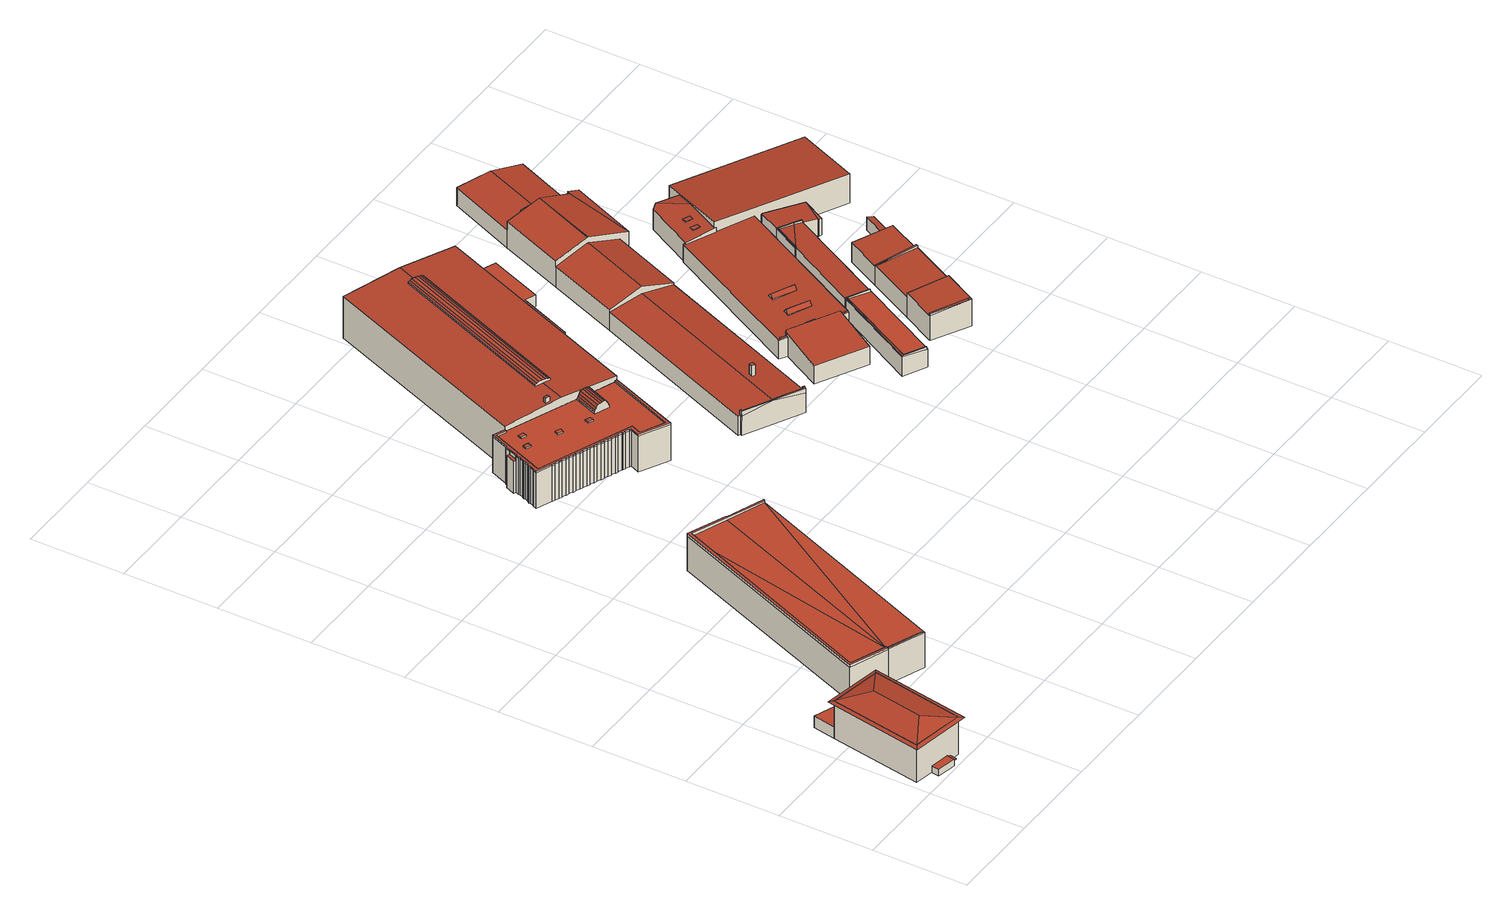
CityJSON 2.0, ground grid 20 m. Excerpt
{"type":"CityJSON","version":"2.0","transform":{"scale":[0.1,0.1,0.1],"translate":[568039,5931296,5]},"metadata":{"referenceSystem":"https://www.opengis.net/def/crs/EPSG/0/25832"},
"CityObjects":{
"building1":{"type":"Building","attributes":{"Grundfläche 2D":"235.405343","Grundhöhe NN":"5.651"},"children":["building1-1"],"geometry":[{"type":"Solid","lod":"3","boundaries":[[[[0,1,2,3,4]],[[0,5,6,7,2,1]],[[0,4,3,8,9,5]],[[5,9,8,7,6]],[[10,11,12,13,14]],[[15,14,13,16]],[[10,14,15,17]],[[11,10,17,18,19,20,21,12]],[[22,23,24,25]],[[13,12,21,20,19,26,27,4,1,22,25,16]],[[28,27,26,29]],[[23,6,9,28,29,24]],[[25,24,29,26,19,18,17,15,16]],[[1,4,3,2]],[[6,23,22,1,2,7]],[[27,28,9,8,3,4]],[[9,6,7,8]]]],"semantics":{"surfaces":[{"type":"RoofSurface"},{"type":"WallSurface"},{"type":"GroundSurface"}],"values":[[0,0,0,0,0,1,1,1,1,1,1,1,2,0,0,0,0]]}}]},
"building1-1":{"type":"BuildingInstallation","parents":["building1"],"geometry":[{"type":"MultiSurface","lod":"3","boundaries":[[[30,21,31,32]],[[20,33,31,21]],[[33,34,32,31]],[[34,35,30,32]],[[35,20,21,30]],[[20,35,34,33]]],"semantics":{"surfaces":[{"type":"RoofSurface"},{"type":"WallSurface"},{"type":"OuterCeilingSurface"}],"values":[0,1,1,1,1,2]}}]},
"building2":{"type":"Building","attributes":{"Grundfläche 2D":"44.219102","Grundhöhe NN":"5.678"},"geometry":[{"type":"Solid","lod":"3","boundaries":[[[[36,37,38,39]],[[29,40,39,38]],[[40,41,36,39]],[[41,24,37,36]],[[24,29,38,37]],[[24,41,40,29]]]],"semantics":{"surfaces":[{"type":"RoofSurface"},{"type":"WallSurface"},{"type":"GroundSurface"}],"values":[[0,1,1,1,1,2]]}}]},
"building3":{"type":"Building","attributes":{"Grundfläche 2D":"849.107454","Grundhöhe NN":"5.527"},"children":["building3-1"],"geometry":[{"type":"MultiSurface","lod":"3","boundaries":[[[42,43,44,45,46,47,48,49,50,51,52,53]],[[54,55,56]],[[57,58,59,60,61]],[[57,61,60,62,63]],[[56,55,63,62,64]],[[57,65,66,47,46,45,67]],[[55,54,49,48,47,66,63]],[[56,64,50,49,54]],[[62,60,51,50,64]],[[52,51,60,68]],[[68,69,53,52]],[[69,70,42,53]],[[70,71,43,42]],[[71,72,44,43]],[[67,45,44,72]],[[67,72,73,74]],[[57,67,74,75]],[[59,58,57,75,76]],[[68,60,59,76,77]],[[69,68,77,78]],[[70,69,78,79]],[[71,70,79,80]],[[72,71,80,73]],[[75,74,73,80,79,78,77,76]]],"semantics":{"surfaces":[{"type":"RoofSurface"},{"type":"WallSurface"},{"type":"GroundSurface"}],"values":[0,0,0,0,0,1,1,1,1,1,1,1,1,1,1,1,1,1,1,1,1,1,1,2]}}]},
"building3-1":{"type":"BuildingInstallation","parents":["building3"],"geometry":[{"type":"MultiSurface","lod":"3","boundaries":[[[81,66,65,82,83]],[[82,65,57,58]],[[58,84,83,82]],[[84,61,63,66,81,83]]],"semantics":{"surfaces":[{"type":"RoofSurface"},{"type":"WallSurface"}],"values":[0,1,1,1]}}]},
"building4":{"type":"Building","attributes":{"Grundfläche 2D":"398.095320","Grundhöhe NN":"5.514"},"children":["building4-1","building4-2","building4-3","building4-4"],"geometry":[{"type":"Solid","lod":"3","boundaries":[[[[85,86,87,88,89,90,91,92,93,94,95,96,97,98,99,100,101,102,103,104,105,106,107,108,109,110,111,112,113,114,115,116,117,118,119,120,121,122,123,124,125,126,127,128,129,130,131,132,133,134,135,136,137,138,139,140,141,142,143,144,145,146,147,148,149,150,151,152,153,154,155,156,157,158,159,160,161,162,163,164,165,166,167,168,169]],[[170,171,172,173]],[[174,171,170,175]],[[176,174,175,177]],[[178,176,177,179]],[[180,178,179,181]],[[182,180,181,183]],[[184,182,183,185]],[[186,184,185,187]],[[188,186,187,189]],[[190,188,189,191]],[[192,193,194,195,196,197,198,199,200,201,202],[203,204,205,206,207,208,209,210]],[[211,212,213,214,215,216,217]],[[198,197,92,91]],[[197,218,93,92]],[[218,219,94,93]],[[220,95,94,219]],[[220,221,96,95]],[[221,222,97,96]],[[222,223,98,97]],[[223,224,99,98]],[[224,225,100,99]],[[225,226,101,100]],[[226,227,228,103,102,101]],[[104,103,228,229]],[[229,230,105,104]],[[230,231,106,105]],[[231,232,107,106]],[[232,233,108,107]],[[233,234,109,108]],[[234,235,110,109]],[[235,236,111,110]],[[236,237,112,111]],[[237,238,113,112]],[[238,239,114,113]],[[239,240,115,114]],[[240,241,116,115]],[[241,242,117,116]],[[242,243,118,117]],[[243,244,119,118]],[[244,245,120,119]],[[245,246,121,120]],[[246,247,122,121]],[[247,248,123,122]],[[248,249,124,123]],[[249,250,125,124]],[[250,251,126,125]],[[251,252,127,126]],[[252,253,128,127]],[[254,129,128,253]],[[254,255,130,129]],[[255,256,131,130]],[[256,257,132,131]],[[257,258,133,132]],[[258,259,134,133]],[[259,260,135,134]],[[260,261,136,135]],[[261,262,137,136]],[[262,263,138,137]],[[263,264,139,138]],[[140,139,264,265]],[[265,266,141,140]],[[266,267,142,141]],[[267,268,143,142]],[[268,269,144,143]],[[269,270,145,144]],[[270,271,146,145]],[[271,272,147,146]],[[272,273,148,147]],[[273,274,149,148]],[[274,275,150,149]],[[275,276,151,150]],[[152,151,276,277]],[[277,278,153,152]],[[278,279,154,153]],[[279,280,155,154]],[[280,281,156,155]],[[281,282,157,156]],[[282,283,158,157]],[[283,284,159,158]],[[284,285,160,159]],[[285,286,161,160]],[[286,287,162,161]],[[287,288,163,162]],[[288,289,290,291,166,165,164,163]],[[291,292,167,166]],[[292,293,194,169,168,167]],[[85,169,194,193]],[[86,85,193,192]],[[202,87,86,192]],[[202,201,88,87]],[[201,200,199,90,89,88]],[[198,91,90,199]],[[203,210,173,172]],[[185,183,181,179,177,175,170,173,210,209,208,191,189,187]],[[208,207,190,191]],[[207,206,205,204,203,172,171,174,176,178,180,182,184,186,188,190]],[[294,295,296,218,197,196,195,194,293,292,297,298,299]],[[219,218,296,300]],[[220,219,300,301]],[[221,220,301,302]],[[222,221,302,303]],[[222,303,304,217,223]],[[223,217,216,224]],[[224,216,215,225]],[[225,215,214,226]],[[305,228,227,226,214,213,306]],[[229,228,305,307]],[[230,229,307,308]],[[231,230,308,309]],[[232,231,309,310]],[[233,232,310,311]],[[234,233,311,312]],[[235,234,312,313]],[[236,235,313,314]],[[237,236,314,315]],[[238,237,315,316]],[[239,238,316,317]],[[240,239,317,318]],[[241,240,318,319]],[[242,241,319,320]],[[243,242,320,321]],[[244,243,321,322]],[[245,244,322,323]],[[246,245,323,324]],[[247,246,324,325]],[[248,247,325,326]],[[249,248,326,327]],[[250,249,327,328]],[[251,250,328,329]],[[252,251,329,330]],[[253,252,330,331]],[[254,253,331,332]],[[255,254,332,333]],[[256,255,333,334]],[[257,256,334,335]],[[258,257,335,336]],[[259,258,336,337]],[[260,259,337,338]],[[261,260,338,339]],[[262,261,339,340]],[[263,262,340,341]],[[264,263,341,342]],[[265,264,342,343]],[[266,265,343,344]],[[267,266,344,345]],[[268,267,345,346]],[[269,268,346,347]],[[270,269,347,348]],[[271,270,348,349]],[[272,271,349,350]],[[273,272,350,351]],[[274,273,351,352]],[[275,274,352,353]],[[276,275,353,354]],[[277,276,354,355]],[[278,277,355,356]],[[279,278,356,357]],[[280,279,357,358]],[[281,280,358,359]],[[282,281,359,360]],[[283,282,360,361]],[[284,283,361,362]],[[285,284,362,363]],[[286,285,363,364]],[[287,286,364,365]],[[288,287,365,366]],[[367,368,291,290,289,288,366,369]],[[292,291,368,297]],[[217,304,370,211]],[[212,211,370,371]],[[213,212,371,306]],[[362,361,360,359,358,357,356,355,354,353,352,351,350,349,348,347,346,345,344,343,342,341,340,339,338,337,336,335,334,333,332,331,330,329,328,327,326,325,324,323,322,321,320,319,318,317,316,315,314,313,312,311,310,309,308,307,305,306,371,370,304,303,302,301,300,296,295,294,299,298,297,368,367,369,366,365,364,363]]]],"semantics":{"surfaces":[{"type":"RoofSurface"},{"type":"WallSurface"},{"type":"GroundSurface"}],"values":[[0,0,0,0,0,0,0,0,0,0,0,0,0,1,1,1,1,1,1,1,1,1,1,1,1,1,1,1,1,1,1,1,1,1,1,1,1,1,1,1,1,1,1,1,1,1,1,1,1,1,1,1,1,1,1,1,1,1,1,1,1,1,1,1,1,1,1,1,1,1,1,1,1,1,1,1,1,1,1,1,1,1,1,1,1,1,1,1,1,1,1,1,1,1,1,1,1,1,1,1,1,1,1,1,1,1,1,1,1,1,1,1,1,1,1,1,1,1,1,1,1,1,1,1,1,1,1,1,1,1,1,1,1,1,1,1,1,1,1,1,1,1,1,1,1,1,1,1,1,1,1,1,1,1,1,1,1,1,1,1,1,1,1,1,1,1,1,1,1,1,1,1,2]]}}]},
"building4-1":{"type":"BuildingInstallation","parents":["building4"],"geometry":[{"type":"MultiSurface","lod":"3","boundaries":[[[372,373,374,375]],[[374,373,376,377]],[[375,374,377,378]],[[372,375,378,379]],[[373,372,379,376]]],"semantics":{"surfaces":[{"type":"RoofSurface"},{"type":"WallSurface"}],"values":[0,1,1,1,1]}}]},
"building4-2":{"type":"BuildingInstallation","parents":["building4"],"geometry":[{"type":"MultiSurface","lod":"3","boundaries":[[[380,381,382,383]],[[383,382,384,385]],[[385,386,380,383]],[[381,380,386,387]],[[382,381,387,384]]],"semantics":{"surfaces":[{"type":"RoofSurface"},{"type":"WallSurface"}],"values":[0,1,1,1,1]}}]},
"building4-3":{"type":"BuildingInstallation","parents":["building4"],"geometry":[{"type":"MultiSurface","lod":"3","boundaries":[[[388,389,390,391]],[[391,390,392,393]],[[388,391,393,394]],[[389,388,394,395]],[[390,389,395,392]]],"semantics":{"surfaces":[{"type":"RoofSurface"},{"type":"WallSurface"}],"values":[0,1,1,1,1]}}]},
"building4-4":{"type":"BuildingInstallation","parents":["building4"],"geometry":[{"type":"MultiSurface","lod":"3","boundaries":[[[396,397,398,399]],[[399,398,400,401]],[[401,402,396,399]],[[402,403,397,396]],[[398,397,403,400]]],"semantics":{"surfaces":[{"type":"RoofSurface"},{"type":"WallSurface"}],"values":[0,1,1,1,1]}}]},
"building5":{"type":"Building","attributes":{"Grundfläche 2D":"1246.626679","Grundhöhe NN":"5.411"},"children":["building5-1"],"geometry":[{"type":"Solid","lod":"3","boundaries":[[[[404,405,406,407]],[[408,405,404,409]],[[410,408,409,411]],[[412,410,411,413]],[[414,412,413,415]],[[416,414,415,417]],[[418,419,420,421,422,423,424,425]],[[425,426,427,428,422,421,429,430,418]],[[407,406,427,426]],[[415,413,411,409,404,407,426,425,424,417]],[[416,417,424,423]],[[406,405,408,410,412,414,416,423,422,428,427]],[[420,419,431,432]],[[429,421,420,432,433]],[[430,429,433,434]],[[431,419,418,430,434]],[[432,431,434,433]]]],"semantics":{"surfaces":[{"type":"RoofSurface"},{"type":"WallSurface"},{"type":"GroundSurface"}],"values":[[0,0,0,0,0,0,0,0,1,1,1,1,1,1,1,1,2]]}}]},
"building5-1":{"type":"BuildingInstallation","parents":["building5"],"geometry":[{"type":"MultiSurface","lod":"3","boundaries":[[[435,436,437,438]],[[438,437,439,440]],[[435,438,440,441]],[[436,435,441,442]],[[437,436,442,439]]],"semantics":{"surfaces":[{"type":"RoofSurface"},{"type":"WallSurface"}],"values":[0,1,1,1,1]}}]},
"building6":{"type":"Building","attributes":{"Grundfläche 2D":"13.837020","Grundhöhe NN":"5.449"},"geometry":[{"type":"Solid","lod":"3","boundaries":[[[[443,444,445,446]],[[447,448,446,445]],[[448,449,443,446]],[[449,450,444,443]],[[450,447,445,444]],[[450,449,448,447]]]],"semantics":{"surfaces":[{"type":"RoofSurface"},{"type":"WallSurface"},{"type":"GroundSurface"}],"values":[[0,1,1,1,1,2]]}}]},
"building7":{"type":"Building","attributes":{"Grundfläche 2D":"153.581960","Grundhöhe NN":"5.411"},"geometry":[{"type":"Solid","lod":"3","boundaries":[[[[451,452,453,454,455,456]],[[457,458,454,453]],[[458,459,455,454]],[[459,460,456,455]],[[460,461,451,456]],[[461,462,452,451]],[[462,457,453,452]],[[458,457,462,461,460,459]]]],"semantics":{"surfaces":[{"type":"RoofSurface"},{"type":"WallSurface"},{"type":"GroundSurface"}],"values":[[0,1,1,1,1,1,1,2]]}}]},
"building8":{"type":"Building","attributes":{"Grundfläche 2D":"1261.402328","Grundhöhe NN":"5.363"},"children":["building8-1","building8-2","building8-3","building8-4"],"geometry":[{"type":"Solid","lod":"3","boundaries":[[[[463,464,465,466,467,468,469,470]],[[463,470,469,471,464]],[[472,473,474,466,465,464,475,476],[477,478,477,464],[479,480,479,473]],[[481,482,483,484,485,486]],[[487,488,489,481,486,485,484]],[[490,491,492,493]],[[492,494,495,493]],[[496,495,494]],[[494,497,498,496]],[[499,500,501,502]],[[501,500,503,504,505]],[[468,467,506,507]],[[469,468,507,508]],[[471,469,508,509]],[[475,464,471,509,510]],[[476,475,510,511]],[[472,476,511,512]],[[474,473,472,512,513]],[[490,493,514,515]],[[490,515,516,488,491]],[[491,488,487,492]],[[492,487,484,494]],[[494,484,483,497]],[[498,497,483,517,518,502]],[[504,519,514,493,495,496,498,502,501,505]],[[502,518,506,467,499]],[[474,503,500,499,467,466]],[[503,474,513,519,504]],[[489,488,516,520]],[[482,481,489,520,521]],[[483,482,521,517]],[[506,518,517,521,520,516,515,514,519,513,512,511,510,509,508,507]]]],"semantics":{"surfaces":[{"type":"RoofSurface"},{"type":"WallSurface"},{"type":"GroundSurface"}],"values":[[0,0,0,0,0,0,0,0,0,0,0,1,1,1,1,1,1,1,1,1,1,1,1,1,1,1,1,1,1,1,1,2]]}}]},
"building8-1":{"type":"BuildingInstallation","parents":["building8"],"geometry":[{"type":"MultiSurface","lod":"3","boundaries":[[[522,523,524,525]],[[525,524,526,527]],[[522,525,527,528]],[[523,522,528,529]],[[524,523,529,526]]],"semantics":{"surfaces":[{"type":"RoofSurface"},{"type":"WallSurface"}],"values":[0,1,1,1,1]}}]},
"building8-2":{"type":"BuildingInstallation","parents":["building8"],"geometry":[{"type":"MultiSurface","lod":"3","boundaries":[[[530,531,532,533,534,535,536,537,538,539,540,541,542,543,544]],[[475,476,531,530]],[[476,479,478,533,532,531]],[[478,480,545,535,534,533]],[[545,477,536,535]],[[477,546,547,538,537,536]],[[538,547,465,463,548,540,539]],[[548,470,541,540]],[[470,549,542,541]],[[543,542,549,550]],[[543,550,469,471,544]],[[464,475,530,544,471]]],"semantics":{"surfaces":[{"type":"RoofSurface"},{"type":"WallSurface"}],"values":[0,1,1,1,1,1,1,1,1,1,1,1]}}]},
"building8-3":{"type":"BuildingInstallation","parents":["building8"],"geometry":[{"type":"MultiSurface","lod":"3","boundaries":[[[551,552,553,554]],[[555,556,554,553]],[[551,554,556,557]],[[557,558,552,551]],[[553,552,558,555]]],"semantics":{"surfaces":[{"type":"RoofSurface"},{"type":"WallSurface"}],"values":[0,1,1,1,1]}}]},
"building8-4":{"type":"BuildingInstallation","parents":["building8"],"geometry":[{"type":"MultiSurface","lod":"3","boundaries":[[[559,560,561,562]],[[562,561,563,564]],[[559,562,564,565]],[[560,559,565,566]],[[561,560,566,563]]],"semantics":{"surfaces":[{"type":"RoofSurface"},{"type":"WallSurface"}],"values":[0,1,1,1,1]}}]},
"building9":{"type":"Building","attributes":{"Grundfläche 2D":"290.326699","Grundhöhe NN":"5.679"},"children":["building9-1","building9-2"],"geometry":[{"type":"Solid","lod":"3","boundaries":[[[[567,568,569]],[[570,571,569,568]],[[572,571,570,568,573,574,575,576,577,578]],[[579,575,580,581,582,583]],[[576,575,579]],[[578,577,584,585,586,587,571,572]],[[584,588,589,585]],[[567,569,590,591]],[[568,567,591,592]],[[573,568,592,593]],[[574,573,593,594,580,575]],[[578,577,576,595,596,577]],[[572,578,572,571]],[[587,569,571]],[[584,577,596,597]],[[588,584,597,598]],[[589,588,598,599]],[[585,589,599,600]],[[586,585,600,601]],[[586,601,590,569,587]],[[581,580,594,602]],[[583,582,581,602,603]],[[579,583,603,604]],[[576,579,604,595]],[[601,600,599,598,597,596,595,604,603,602,594,593,592,591,590]]]],"semantics":{"surfaces":[{"type":"RoofSurface"},{"type":"WallSurface"},{"type":"GroundSurface"}],"values":[[0,0,0,0,0,0,0,1,1,1,1,1,1,1,1,1,1,1,1,1,1,1,1,1,2]]}}]},
"building9-1":{"type":"BuildingInstallation","parents":["building9"],"geometry":[{"type":"MultiSurface","lod":"3","boundaries":[[[605,606,607]],[[606,608,607]],[[609,610,605]],[[610,606,605]],[[611,612,610,609]],[[607,572,571,569,587,605]],[[567,609,605,587,569]],[[567,568,613,612,611,609]],[[610,612,613,614]],[[614,570,606,610]],[[570,615,608,606]],[[615,572,607,608]]],"semantics":{"surfaces":[{"type":"RoofSurface"},{"type":"WallSurface"}],"values":[0,0,0,0,0,1,1,1,1,1,1,1]}}]},
"building9-2":{"type":"BuildingInstallation","parents":["building9"],"geometry":[{"type":"MultiSurface","lod":"3","boundaries":[[[616,617,618,619,620,621,622,623]],[[621,575,580,574,622]],[[581,623,622,574,580]],[[581,582,616,623]],[[582,624,617,616]],[[618,617,624,625]],[[618,625,626,619]],[[620,619,626,627]],[[627,575,621,620]]],"semantics":{"surfaces":[{"type":"RoofSurface"},{"type":"WallSurface"}],"values":[0,1,1,1,1,1,1,1,1]}}]},
"building10":{"type":"Building","attributes":{"Grundfläche 2D":"253.354815","Grundhöhe NN":"5.630"},"children":["building10-1","building10-2"],"geometry":[{"type":"Solid","lod":"3","boundaries":[[[[628,629,630,631,632,633]],[[634,635,636,637,638,639]],[[640,641,642,643,644]],[[645,646,647,648]],[[642,641,649,650]],[[643,642,650,651]],[[644,643,651,652]],[[640,644,652,653]],[[631,630,629,637,654,655,656]],[[632,631,656,657]],[[633,632,657,658,638,628]],[[628,638,637,629]],[[639,638,658,659,645,634]],[[634,645,648,635]],[[636,635,648,660,654,637]],[[645,659,649,641,646]],[[661,647,646,641,640,653]],[[648,647,661,660]],[[650,649,659,658,657,656,655,654,660,661,653,652,651]]]],"semantics":{"surfaces":[{"type":"RoofSurface"},{"type":"WallSurface"},{"type":"GroundSurface"}],"values":[[0,0,0,0,1,1,1,1,1,1,1,1,1,1,1,1,1,1,2]]}}]},
"building10-1":{"type":"BuildingInstallation","parents":["building10"],"geometry":[{"type":"MultiSurface","lod":"3","boundaries":[[[662,632,633,663]],[[633,630,663]],[[662,663,630,631]],[[662,631,632]]],"semantics":{"surfaces":[{"type":"RoofSurface"},{"type":"WallSurface"}],"values":[0,1,1,1]}}]},
"building10-2":{"type":"BuildingInstallation","parents":["building10"],"geometry":[{"type":"MultiSurface","lod":"3","boundaries":[[[664,635,636,665]],[[636,639,665]],[[664,665,639,634]],[[664,634,635]]],"semantics":{"surfaces":[{"type":"RoofSurface"},{"type":"WallSurface"}],"values":[0,1,1,1]}}]},
"building11":{"type":"Building","attributes":{"Grundfläche 2D":"1160.404349","Grundhöhe NN":"5.587"},"children":["building11-1","building11-2","building11-3","building11-4","building11-5","building11-6","building11-7"],"geometry":[{"type":"Solid","lod":"3","boundaries":[[[[666,667,668,669,670,671,672,673,674,675,676,677,678,679,680,681,682,683,684,685,686,687]],[[688,689,690]],[[691,692,693,694,695,689,688]],[[696,697,698,699,700]],[[701,702,703,704]],[[705,706,707,708,709,710,711]],[[667,666,687,712,713]],[[672,671,714,715]],[[674,673,672,715,716]],[[676,675,674,716,717]],[[718,712,687,686,685,702,701]],[[696,700,719,720]],[[697,696,720,721]],[[689,695,698,697,721,722,690]],[[668,667,713,719,700,699,698,695,694]],[[704,703,723,724]],[[701,704,724,718]],[[688,690,722,725]],[[691,688,725,726]],[[670,692,691,726,714,671]],[[692,670,669,693]],[[693,669,668,694]],[[710,680,679,711]],[[711,679,678,705]],[[676,717,727,707,706,705,678,677]],[[708,707,727,728]],[[703,702,685,684,683,709,708,728,723]],[[681,680,710,709,683,682]],[[716,715,714,726,725,722,721,720,719,713,712,718,724,723,728,727,717]]]],"semantics":{"surfaces":[{"type":"RoofSurface"},{"type":"WallSurface"},{"type":"GroundSurface"}],"values":[[0,0,0,0,0,0,1,1,1,1,1,1,1,1,1,1,1,1,1,1,1,1,1,1,1,1,1,1,2]]}}]},
"building11-1":{"type":"BuildingInstallation","parents":["building11"],"geometry":[{"type":"MultiSurface","lod":"3","boundaries":[[[729,730,687,666,731]],[[731,684,729,731,666]],[[729,684,685,730]],[[686,687,730,685]]],"semantics":{"surfaces":[{"type":"RoofSurface"},{"type":"WallSurface"}],"values":[0,1,1,1]}}]},
"building11-2":{"type":"BuildingInstallation","parents":["building11"],"geometry":[{"type":"MultiSurface","lod":"3","boundaries":[[[732,733,734,735]],[[733,732,736]],[[736,732,737]],[[734,738,735]],[[735,737,732]],[[736,737,739]],[[736,739,738,734,733]]],"semantics":{"surfaces":[{"type":"RoofSurface"},{"type":"WallSurface"}],"values":[0,0,0,1,1,1,1]}}]},
"building11-3":{"type":"BuildingInstallation","parents":["building11"],"geometry":[{"type":"MultiSurface","lod":"3","boundaries":[[[740,741,742,743]],[[676,677,740,743]],[[741,740,677,744]],[[744,675,742,741]],[[675,676,743,742]]],"semantics":{"surfaces":[{"type":"RoofSurface"},{"type":"WallSurface"}],"values":[0,1,1,1,1]}}]},
"building11-4":{"type":"BuildingInstallation","parents":["building11"],"geometry":[{"type":"MultiSurface","lod":"3","boundaries":[[[745,746,747,748]],[[681,682,748,747]],[[682,749,745,748]],[[746,745,749,750]],[[750,681,747,746]]],"semantics":{"surfaces":[{"type":"RoofSurface"},{"type":"WallSurface"}],"values":[0,1,1,1,1]}}]},
"building11-5":{"type":"BuildingInstallation","parents":["building11"],"geometry":[{"type":"MultiSurface","lod":"3","boundaries":[[[751,752,753,754]],[[752,751,755]],[[755,751,756]],[[753,757,754]],[[754,756,751]],[[755,756,758]],[[758,759,757,753,752,755]]],"semantics":{"surfaces":[{"type":"RoofSurface"},{"type":"WallSurface"}],"values":[0,0,0,1,1,1,1]}}]},
"building11-6":{"type":"BuildingInstallation","parents":["building11"],"geometry":[{"type":"MultiSurface","lod":"3","boundaries":[[[760,761,762,763]],[[763,762,764,765]],[[760,763,765,766]],[[761,760,766,767]],[[762,761,767,764]]],"semantics":{"surfaces":[{"type":"RoofSurface"},{"type":"WallSurface"}],"values":[0,1,1,1,1]}}]},
"building11-7":{"type":"BuildingInstallation","parents":["building11"],"geometry":[{"type":"MultiSurface","lod":"3","boundaries":[[[768,769,770,771]],[[770,772,771]],[[769,768,773]],[[773,772,770,769]]],"semantics":{"surfaces":[{"type":"RoofSurface"},{"type":"WallSurface"}],"values":[0,1,1,1]}}]}
},
"vertices":[
[77,70,106],[15,37,93],[3,30,91],[132,7,91],[123,17,93],[97,180,106],[50,233,93],[42,243,91],[170,220,91],[159,214,93],[92,5,22],[92,7,22],[95,22,22],[54,30,22],[51,13,22],[51,13,7],[54,30,7],[92,5,7],[92,7,7],[95,22,7],[95,22,17],[95,22,19],[13,37,93],[48,234,93],[48,234,7],[13,37,7],[125,17,7],[125,17,93],[161,214,93],[161,214,7],
[103,21,19],[92,7,19],[100,5,19],[92,7,17],[100,5,17],[103,21,17],
[57,283,34],[48,234,34],[161,214,34],[165,241,34],[165,241,7],[57,283,7],
[425,696,89],[344,729,89],[160,270,89],[241,237,89],[241,238,89],[242,241,89],[242,242,89],[166,272,89],[348,722,89],[502,660,89],[504,664,89],[424,695,89],[166,272,83],[242,242,85],[336,694,83],[241,238,85],[315,208,85],[320,207,85],[502,660,85],[243,241,85],[423,692,83],[242,241,85],[348,722,83],[241,238,87],[242,241,87],[241,237,85],[504,664,85],[424,695,83],[425,696,83],[344,729,83],[160,270,83],[160,270,5],[241,237,5],[241,238,5],[320,207,5],[504,664,5],[424,695,5],[425,696,5],[344,729,5],
[243,241,87],[315,208,87],[316,212,87],[316,212,85],
[608,936,90],[558,962,90],[567,983,90],[367,1063,90],[373,1077,90],[414,1179,90],[434,1171,90],[436,1174,90],[435,1175,90],[435,1176,90],[411,1186,90],[395,1146,90],[393,1147,90],[390,1138,90],[391,1137,90],[384,1118,90],[382,1119,90],[382,1118,90],[379,1110,90],[380,1109,90],[376,1100,90],[375,1100,90],[373,1095,90],[374,1094,90],[370,1085,90],[369,1085,90],[366,1080,90],[368,1079,90],[364,1070,90],[363,1070,90],[359,1061,90],[392,1048,90],[392,1047,90],[397,1045,90],[397,1046,90],[407,1042,90],[407,1041,90],[412,1039,90],[412,1040,90],[422,1036,90],[421,1035,90],[427,1033,90],[427,1034,90],[436,1030,90],[436,1029,90],[442,1027,90],[442,1028,90],[451,1024,90],[451,1023,90],[456,1021,90],[457,1022,90],[466,1018,90],[466,1017,90],[471,1015,90],[472,1016,90],[481,1012,90],[480,1011,90],[486,1009,90],[486,1010,90],[496,1006,90],[495,1005,90],[501,1003,90],[501,1004,90],[511,1000,90],[510,999,90],[516,997,90],[516,998,90],[526,994,90],[525,993,90],[530,991,90],[531,992,90],[540,989,90],[540,987,90],[545,985,90],[546,986,90],[555,982,90],[555,981,90],[559,980,90],[551,960,90],[552,959,90],[556,957,90],[611,928,90],[672,1080,90],[671,1080,90],[667,1082,90],[567,1062,94],[587,1111,94],[585,1112,91],[566,1063,91],[589,1110,99],[569,1061,99],[592,1109,104],[573,1060,104],[597,1107,106],[577,1058,106],[601,1105,107],[582,1056,107],[606,1104,106],[587,1055,106],[611,1102,104],[591,1053,104],[614,1101,99],[594,1052,99],[615,1100,94],[596,1051,94],[616,1099,91],[597,1050,91],[558,962,87],[608,936,87],[667,1082,87],[614,1103,87],[607,1106,87],[436,1174,87],[434,1171,87],[414,1179,87],[373,1077,87],[367,1063,87],[567,983,87],[585,1112,87],[587,1111,87],[606,1104,87],[615,1100,87],[616,1099,87],[597,1050,87],[596,1051,87],[566,1063,87],[385,1140,78],[377,1120,78],[382,1118,78],[382,1119,78],[384,1118,78],[391,1137,78],[390,1138,78],[435,1175,87],[435,1176,87],[411,1186,87],[395,1146,87],[393,1147,87],[390,1138,87],[391,1137,87],[384,1118,87],[382,1119,87],[382,1118,87],[379,1110,87],[380,1109,87],[376,1100,87],[375,1100,87],[373,1095,87],[374,1094,87],[370,1085,87],[369,1085,87],[366,1080,87],[368,1079,87],[364,1070,87],[363,1070,87],[359,1061,87],[392,1048,87],[392,1047,87],[397,1045,87],[397,1046,87],[407,1042,87],[407,1041,87],[412,1039,87],[412,1040,87],[422,1036,87],[421,1035,87],[427,1033,87],[427,1034,87],[436,1030,87],[436,1029,87],[442,1027,87],[442,1028,87],[451,1024,87],[451,1023,87],[456,1021,87],[457,1022,87],[466,1018,87],[466,1017,87],[471,1015,87],[472,1016,87],[481,1012,87],[480,1011,87],[486,1009,87],[486,1010,87],[496,1006,87],[495,1005,87],[501,1003,87],[501,1004,87],[511,1000,87],[510,999,87],[516,997,87],[516,998,87],[526,994,87],[525,993,87],[530,991,87],[531,992,87],[540,989,87],[540,987,87],[545,985,87],[546,986,87],[555,982,87],[555,981,87],[559,980,87],[551,960,87],[552,959,87],[556,957,87],[611,928,87],[672,1080,87],[671,1080,87],[607,1106,5],[436,1174,5],[435,1175,5],[672,1080,5],[671,1080,5],[614,1103,5],[435,1176,5],[411,1186,5],[395,1146,5],[393,1147,5],[390,1138,5],[379,1110,5],[382,1118,5],[380,1109,5],[376,1100,5],[375,1100,5],[373,1095,5],[374,1094,5],[370,1085,5],[369,1085,5],[366,1080,5],[368,1079,5],[364,1070,5],[363,1070,5],[359,1061,5],[392,1048,5],[392,1047,5],[397,1045,5],[397,1046,5],[407,1042,5],[407,1041,5],[412,1039,5],[412,1040,5],[422,1036,5],[421,1035,5],[427,1033,5],[427,1034,5],[436,1030,5],[436,1029,5],[442,1027,5],[442,1028,5],[451,1024,5],[451,1023,5],[456,1021,5],[457,1022,5],[466,1018,5],[466,1017,5],[471,1015,5],[472,1016,5],[481,1012,5],[480,1011,5],[486,1009,5],[486,1010,5],[496,1006,5],[495,1005,5],[501,1003,5],[501,1004,5],[511,1000,5],[510,999,5],[516,997,5],[516,998,5],[526,994,5],[525,993,5],[530,991,5],[531,992,5],[540,989,5],[540,987,5],[545,985,5],[546,986,5],[555,982,5],[555,981,5],[559,980,5],[551,960,5],[556,957,5],[611,928,5],[552,959,5],[385,1140,5],[377,1120,5],
[424,1118,90],[413,1122,90],[410,1114,90],[421,1110,90],[413,1122,87],[410,1114,87],[421,1110,87],[424,1118,87],
[492,1090,90],[481,1095,90],[477,1087,90],[488,1082,90],[477,1087,87],[488,1082,87],[492,1090,87],[481,1095,87],
[550,1062,90],[539,1066,90],[536,1058,90],[547,1054,90],[536,1058,87],[547,1054,87],[550,1062,87],[539,1066,87],
[446,1142,90],[435,1146,90],[432,1138,90],[443,1134,90],[432,1138,87],[443,1134,87],[446,1142,87],[435,1146,87],
[730,1534,111],[587,1174,111],[590,1172,109],[734,1532,109],[580,1176,113],[724,1536,113],[574,1179,113],[718,1539,113],[568,1182,113],[711,1542,113],[563,1183,111],[707,1543,111],[559,1185,109],[703,1545,109],[735,1582,107],[616,1630,99],[435,1175,99],[554,1127,107],[574,1179,107],[559,1185,106],[703,1545,106],[718,1539,107],[734,1532,106],[590,1172,106],[580,1176,107],[671,1080,99],[852,1535,99],[616,1630,4],[435,1175,4],[671,1080,4],[852,1535,4],
[537,1146,116],[529,1149,116],[526,1143,116],[535,1140,116],[526,1143,105],[535,1140,106],[537,1146,106],[529,1149,105],
[773,1219,28],[750,1228,28],[729,1176,28],[752,1167,28],[729,1176,4],[752,1167,4],[773,1219,4],[750,1228,4],
[925,1493,30],[856,1521,30],[764,1295,30],[812,1276,30],[857,1389,30],[880,1380,30],[764,1295,4],[812,1276,4],[857,1389,4],[880,1380,4],[925,1493,4],[856,1521,4],
[765,849,51],[803,826,58],[804,828,58],[954,1199,58],[888,1227,47],[741,863,47],[745,861,48],[747,860,48],[743,857,48],[870,799,47],[870,800,47],[1019,1171,47],[864,794,48],[868,800,48],[831,815,54],[865,802,48],[866,801,48],[865,801,48],[1128,1628,56],[1065,1662,45],[1004,1517,45],[1071,1489,56],[1077,1502,56],[1080,1511,56],[1132,1462,45],[1135,1468,45],[1188,1597,45],[1158,1459,60],[1135,1468,67],[1132,1462,67],[1100,1316,59],[1071,1489,86],[1016,1351,86],[1015,1352,86],[1004,1517,64],[949,1380,64],[888,1227,51],[954,1199,74],[1015,1352,74],[949,1380,51],[1019,1171,51],[1081,1324,51],[1016,1351,74],[888,1227,4],[741,863,4],[745,861,4],[743,857,4],[864,794,4],[868,800,4],[870,799,4],[1019,1171,4],[1100,1316,4],[1158,1459,4],[1135,1468,4],[1004,1517,4],[949,1380,4],[1081,1324,4],[1188,1597,4],[1065,1662,4],
[854,896,80],[857,903,80],[850,906,80],[847,899,80],[850,906,56],[847,899,56],[854,896,55],[857,903,55],
[864,794,59],[868,800,59],[866,801,59],[865,802,59],[865,801,59],[863,798,59],[831,815,59],[828,816,59],[805,828,59],[804,828,59],[746,858,59],[747,860,59],[748,862,59],[746,863,59],[743,857,59],[863,798,48],[828,816,54],[805,828,58],[746,858,48],[748,862,48],[746,863,48],
[1075,1513,57],[1057,1521,55],[1053,1513,55],[1071,1505,57],[1053,1513,52],[1071,1505,55],[1075,1513,55],[1057,1521,52],
[1103,1501,56],[1086,1509,57],[1082,1500,57],[1100,1492,56],[1082,1500,55],[1100,1492,52],[1103,1501,52],[1086,1509,55],
[1222,1035,53],[1223,1035,53],[1253,1094,53],[1283,1076,51],[1285,1077,50],[1300,1069,49],[1140,878,53],[1141,878,53],[1186,854,49],[1187,854,49],[1299,1066,49],[1301,1068,49],[1188,853,49],[1141,878,51],[1045,698,51],[1091,674,49],[1093,673,49],[1327,1051,45],[1360,1097,44],[1277,1141,54],[1253,1094,54],[1326,1049,45],[1333,1046,44],[1253,1094,7],[1222,1035,7],[1223,1035,7],[1140,878,7],[1141,878,7],[1187,854,7],[1299,1066,7],[1327,1051,7],[1326,1049,7],[1333,1046,7],[1360,1097,7],[1277,1141,7],[1045,698,7],[1093,673,7],[1188,853,7],
[1253,1094,55],[1283,1076,54],[1300,1069,54],[1299,1067,54],[1222,1035,56],[1254,1091,55],[1223,1035,55],[1224,1034,55],[1224,1034,53],[1254,1091,53],[1299,1067,49],
[1091,674,54],[1092,676,54],[1049,699,54],[1142,875,54],[1185,852,54],[1186,854,54],[1141,878,54],[1045,698,54],[1092,676,49],[1049,699,51],[1142,875,51],[1185,852,49],
[1280,743,68],[1202,784,62],[1166,715,62],[1165,712,62],[1242,671,68],[1244,675,68],[1332,844,61],[1254,884,53],[1253,881,53],[1202,784,53],[1280,743,61],[1330,840,61],[1357,924,36],[1370,917,31],[1371,917,31],[1403,978,31],[1389,985,36],[1332,844,56],[1370,917,56],[1293,958,50],[1254,884,50],[1370,917,6],[1371,917,6],[1403,978,6],[1389,985,6],[1357,924,6],[1202,784,6],[1166,715,6],[1165,712,6],[1242,671,6],[1280,743,6],[1332,844,6],[1254,884,6],[1293,958,6],
[1165,712,67],[1166,715,67],
[1332,844,66],[1330,840,66],
[1107,853,56],[1263,1148,55],[1192,1186,50],[1191,1185,50],[1133,1215,47],[1135,1219,47],[1133,1220,46],[975,922,48],[973,918,48],[977,916,48],[989,909,49],[991,913,49],[991,914,49],[993,913,49],[995,916,49],[1036,894,51],[1053,885,52],[1095,862,55],[1094,860,55],[1092,855,55],[1102,850,56],[1104,849,56],[1205,1323,53],[1228,1263,60],[1247,1298,54],[1188,1318,51],[1133,1215,51],[1191,1185,61],[1192,1186,61],[1189,1188,60],[1518,1196,52],[1264,1330,52],[1189,1188,73],[1263,1148,73],[1442,1053,73],[1102,850,37],[1092,855,41],[1083,839,41],[1094,833,37],[991,914,59],[991,913,59],[943,824,47],[1046,769,47],[1095,862,60],[995,916,60],[993,913,59],[1104,849,6],[1263,1148,6],[1135,1219,6],[1133,1220,6],[973,918,6],[989,909,6],[1102,850,6],[1442,1053,6],[1518,1196,6],[1264,1330,6],[1247,1298,6],[1083,839,6],[1094,833,6],[1205,1323,6],[1188,1318,6],[943,824,6],[1046,769,6],
[1094,860,56],[1092,855,56],[1105,854,56],
[1092,925,61],[1048,948,60],[1044,942,52],[1088,918,53],[1051,954,52],[1095,930,53],[1044,942,50],[1051,954,50],
[991,913,51],[979,920,51],[977,916,51],[989,909,51],[979,920,48],
[1058,893,53],[1040,902,53],[1036,894,55],[1053,885,55],[1058,893,52],[1040,902,51],
[1118,973,61],[1073,996,60],[1070,990,52],[1114,966,53],[1077,1003,52],[1121,979,53],[1070,990,50],[1077,1003,50],[1073,996,50],
[1184,1221,58],[1171,1228,57],[1167,1220,57],[1180,1213,58],[1167,1220,55],[1180,1213,57],[1184,1221,57],[1171,1228,55],
[1198,1246,58],[1185,1253,57],[1181,1244,57],[1193,1237,58],[1181,1244,55],[1185,1253,55]
]}
